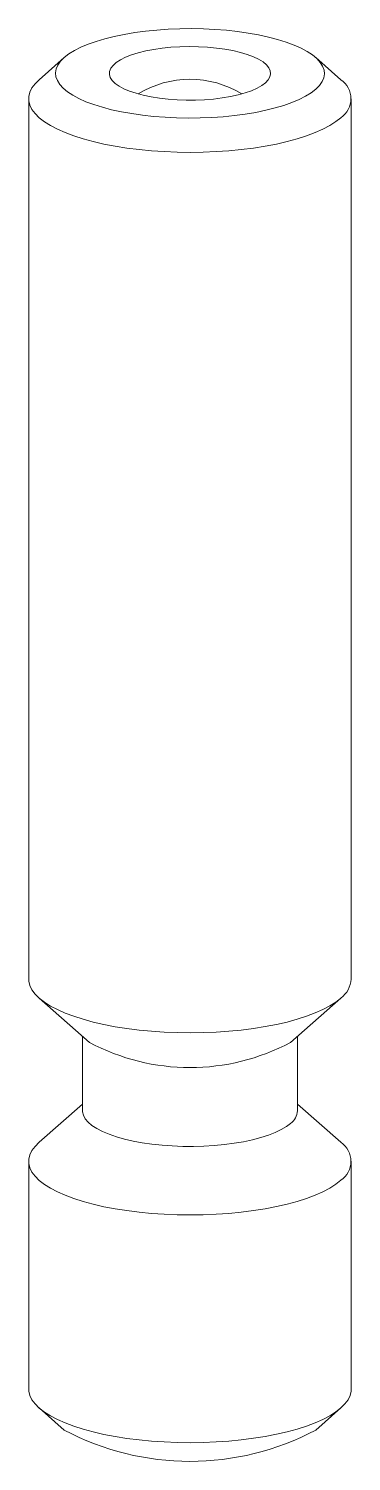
# Paper-space layout '_Dimetric' of a CAD drawing. Header units: millimetres. Extents: x -3 to 3, y -0.9 to 25.8.
import ezdxf

# ---------------------------------------------------------------- set-up
doc = ezdxf.new("R2010")
doc.units = ezdxf.units.MM

psp = doc.layouts.new('_Dimetric')

# ---------------------------------------------------------------- linework, layer by layer
at = {"color": 7, "linetype": 'Continuous', "lineweight": 15}
for p, q in [((-2.339, 25.279), (-2.806, 24.867)), ((2.806, 24.867), (2.339, 25.279)), ((-3, 24.513), (-3, 8.108)), ((3, 8.108), (3, 24.513)), ((-2.806, 7.755), (-1.871, 6.93)), ((1.871, 6.93), (2.806, 7.755)), ((-2, 7.044), (-2, 5.657)), ((2, 5.657), (2, 7.044)), ((-2, 5.779), (-2.806, 5.068)), ((2.806, 5.068), (2, 5.779)), ((-3, 4.714), (-3, 0.471)), ((3, 0.471), (3, 4.714)), ((-2.806, 0.118), (-2.339, -0.295)), ((2.339, -0.295), (2.806, 0.118))]:
    psp.add_line(p, q, dxfattribs=at)
at = {"color": 7, "linetype": 'Continuous', "lineweight": 15, "flags": 128}
for points in [[(2.339, 24.69), (2.407, 24.759), (2.456, 24.83), (2.488, 24.902), (2.5, 24.974), (2.493, 25.047), (2.467, 25.119), (2.423, 25.19), (2.36, 25.26), (2.279, 25.327), (2.18, 25.392), (2.065, 25.454), (1.935, 25.512), (1.789, 25.566), (1.63, 25.616), (1.459, 25.661), (1.277, 25.701), (1.084, 25.735), (0.884, 25.764), (0.677, 25.787), (0.464, 25.803), (0.249, 25.814), (0.031, 25.818), (-0.187, 25.815), (-0.404, 25.807), (-0.617, 25.792), (-0.826, 25.771), (-1.029, 25.744), (-1.223, 25.711), (-1.409, 25.673), (-1.583, 25.629), (-1.746, 25.581), (-1.895, 25.528), (-2.03, 25.471), (-2.15, 25.41), (-2.253, 25.346), (-2.339, 25.279), (-2.407, 25.21), (-2.456, 25.139), (-2.488, 25.067), (-2.5, 24.995), (-2.493, 24.922), (-2.467, 24.85), (-2.423, 24.779), (-2.36, 24.709), (-2.279, 24.642), (-2.18, 24.577), (-2.065, 24.515), (-1.935, 24.457), (-1.789, 24.402), (-1.63, 24.353), (-1.459, 24.308), (-1.277, 24.268), (-1.084, 24.234), (-0.884, 24.205), (-0.677, 24.182), (-0.464, 24.166), (-0.249, 24.155), (-0.031, 24.151), (0.187, 24.153), (0.404, 24.162), (0.617, 24.177), (0.826, 24.198), (1.029, 24.225), (1.223, 24.258), (1.409, 24.296), (1.583, 24.34), (1.746, 24.388), (1.895, 24.441), (2.03, 24.498), (2.15, 24.559), (2.253, 24.623), (2.339, 24.69)], [(1.403, 24.808), (1.334, 24.756), (1.247, 24.706), (1.143, 24.661), (1.025, 24.619), (0.894, 24.583), (0.751, 24.552), (0.598, 24.526), (0.437, 24.506), (0.27, 24.493), (0.1, 24.486), (-0.071, 24.485), (-0.241, 24.491), (-0.408, 24.503), (-0.57, 24.522), (-0.725, 24.547), (-0.87, 24.577), (-1.003, 24.613), (-1.124, 24.653), (-1.23, 24.698), (-1.32, 24.747), (-1.392, 24.798), (-1.447, 24.853), (-1.483, 24.908), (-1.499, 24.965), (-1.496, 25.022), (-1.473, 25.079), (-1.431, 25.134), (-1.371, 25.188), (-1.292, 25.238), (-1.197, 25.286), (-1.086, 25.329), (-0.961, 25.368), (-0.823, 25.402), (-0.675, 25.431), (-0.518, 25.454), (-0.354, 25.47), (-0.186, 25.481), (-0.015, 25.484), (0.156, 25.482), (0.325, 25.473), (0.49, 25.457), (0.648, 25.435), (0.798, 25.408), (0.938, 25.375), (1.065, 25.336), (1.179, 25.294), (1.277, 25.247), (1.358, 25.197), (1.422, 25.144), (1.467, 25.089), (1.493, 25.032), (1.5, 24.975), (1.487, 24.918), (1.454, 24.862), (1.403, 24.808)], [(2.806, 24.159), (2.712, 24.085), (2.6, 24.014), (2.471, 23.946), (2.326, 23.881), (2.166, 23.821), (1.992, 23.765), (1.805, 23.714), (1.606, 23.668), (1.397, 23.628), (1.179, 23.593), (0.953, 23.565), (0.721, 23.542), (0.485, 23.526), (0.245, 23.516), (0.003, 23.513), (-0.238, 23.516), (-0.478, 23.526), (-0.715, 23.542), (-0.947, 23.564), (-1.173, 23.593), (-1.391, 23.627), (-1.601, 23.667), (-1.8, 23.713), (-1.987, 23.764), (-2.161, 23.82), (-2.322, 23.88), (-2.467, 23.944), (-2.596, 24.012), (-2.709, 24.083), (-2.804, 24.157), (-2.881, 24.234), (-2.939, 24.312), (-2.978, 24.391), (-2.997, 24.472), (-2.998, 24.552), (-2.979, 24.632), (-2.94, 24.712), (-2.882, 24.79), (-2.806, 24.867)], [(2.806, 7.755), (2.712, 7.68), (2.6, 7.609), (2.471, 7.541), (2.326, 7.477), (2.166, 7.416), (1.992, 7.36), (1.805, 7.309), (1.606, 7.264), (1.397, 7.223), (1.179, 7.189), (0.953, 7.16), (0.721, 7.137), (0.485, 7.121), (0.245, 7.111), (0.003, 7.108), (-0.238, 7.111), (-0.478, 7.121), (-0.715, 7.137), (-0.947, 7.159), (-1.173, 7.188), (-1.391, 7.222), (-1.601, 7.262), (-1.8, 7.308), (-1.987, 7.359), (-2.161, 7.415), (-2.322, 7.475), (-2.467, 7.539), (-2.596, 7.607), (-2.709, 7.678), (-2.804, 7.753), (-2.881, 7.829), (-2.939, 7.907), (-2.978, 7.987), (-2.997, 8.067), (-3, 8.108)], [(1.871, 5.421), (1.793, 5.361), (1.697, 5.304), (1.585, 5.25), (1.458, 5.2), (1.317, 5.155), (1.163, 5.114), (0.998, 5.079), (0.823, 5.049), (0.64, 5.025), (0.451, 5.007), (0.258, 4.996), (0.063, 4.991), (-0.134, 4.992), (-0.329, 4.999), (-0.52, 5.013), (-0.707, 5.033), (-0.887, 5.059), (-1.059, 5.091), (-1.22, 5.129), (-1.369, 5.171), (-1.506, 5.218), (-1.627, 5.269), (-1.733, 5.324), (-1.823, 5.383), (-1.895, 5.443), (-1.948, 5.506), (-1.983, 5.571), (-1.999, 5.636), (-2, 5.657)], [(2.806, 4.36), (2.712, 4.286), (2.6, 4.215), (2.471, 4.147), (2.326, 4.082), (2.166, 4.022), (1.992, 3.966), (1.805, 3.915), (1.606, 3.869), (1.397, 3.829), (1.179, 3.795), (0.953, 3.766), (0.721, 3.743), (0.485, 3.727), (0.245, 3.717), (0.003, 3.714), (-0.238, 3.717), (-0.478, 3.727), (-0.715, 3.743), (-0.947, 3.765), (-1.173, 3.794), (-1.391, 3.828), (-1.601, 3.868), (-1.8, 3.914), (-1.987, 3.965), (-2.161, 4.021), (-2.322, 4.081), (-2.467, 4.145), (-2.596, 4.213), (-2.709, 4.284), (-2.804, 4.358), (-2.881, 4.435), (-2.939, 4.513), (-2.978, 4.592), (-2.997, 4.673), (-2.998, 4.753), (-2.979, 4.833), (-2.94, 4.913), (-2.882, 4.991), (-2.806, 5.068)], [(-3, 0.471), (-2.997, 0.43), (-2.978, 0.35), (-2.939, 0.27), (-2.881, 0.192), (-2.804, 0.116), (-2.709, 0.042), (-2.596, -0.03), (-2.467, -0.098), (-2.322, -0.162), (-2.161, -0.222), (-1.987, -0.278), (-1.8, -0.329), (-1.601, -0.374), (-1.391, -0.415), (-1.173, -0.449), (-0.947, -0.477), (-0.715, -0.5), (-0.478, -0.516), (-0.238, -0.525), (0.003, -0.529), (0.245, -0.525), (0.485, -0.515), (0.721, -0.499), (0.953, -0.477), (1.179, -0.448), (1.397, -0.414), (1.606, -0.373), (1.805, -0.327), (1.992, -0.276), (2.166, -0.221), (2.326, -0.16), (2.471, -0.096), (2.6, -0.028), (2.712, 0.044), (2.806, 0.118), (2.882, 0.194), (2.94, 0.272), (2.979, 0.352), (2.998, 0.432), (3, 0.471)]]:
    psp.add_lwpolyline(points, dxfattribs=at)
at = {"color": 7, "linetype": 'Continuous', "lineweight": 15}
for centre, radius, start, end in [((0, 23.034), 1.84, 58.3957, 121.6043), ((2.562, 24.513), 0.43, 304.6105, 55.3895), ((2.514, 8.144), 0.487, 306.8271, 355.725), ((0, 10.423), 3.963, 241.8276, 298.1724), ((1.68, 5.679), 0.321, 306.4873, 356.0648), ((2.562, 4.714), 0.43, 304.6105, 55.3895), ((0, 4.11), 4.987, 242.0336, 297.9664)]:
    psp.add_arc(centre, radius, start, end, dxfattribs=at)

doc.saveas('drawing.dxf')
